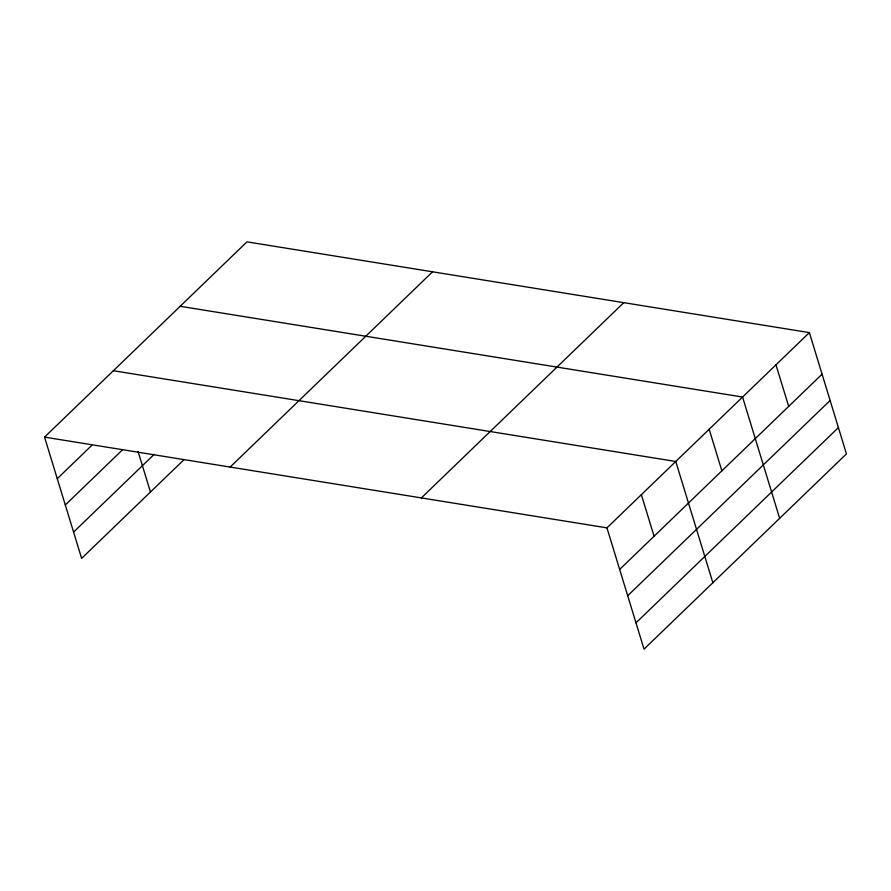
<?xml version="1.0" encoding="UTF-8"?>
<svg xmlns="http://www.w3.org/2000/svg" width="891" height="891" viewBox="0 0 891 891"><rect width="100%" height="100%" fill="white"/><g stroke="black" fill="none" stroke-linecap="round" stroke-linejoin="round"><path stroke-width="1.34" d="M183.858 459.789L81.627 558.39L44.55 437.113L246.974 241.851L809.373 332.61L846.45 453.887L644.026 649.149L606.949 527.862L809.373 332.61M57.258 478.679L91.673 445.478M65.299 504.985L122.323 449.977M73.585 532.083L154.199 454.321M230.145 467.062L432.569 271.8M421.354 497.913L623.778 302.662M619.657 569.438L822.081 374.175M627.698 595.734L830.122 400.482M635.985 622.842L838.409 427.591M180.171 306.292L742.571 397.041L779.647 518.328M113.369 370.723L675.768 461.482L712.856 582.759M44.55 437.113L606.949 527.862M775.972 364.831L788.68 406.396M709.169 429.262L721.877 470.827M641.364 494.672L654.072 536.237M138.072 451.503L150.456 491.999"/></g></svg>
